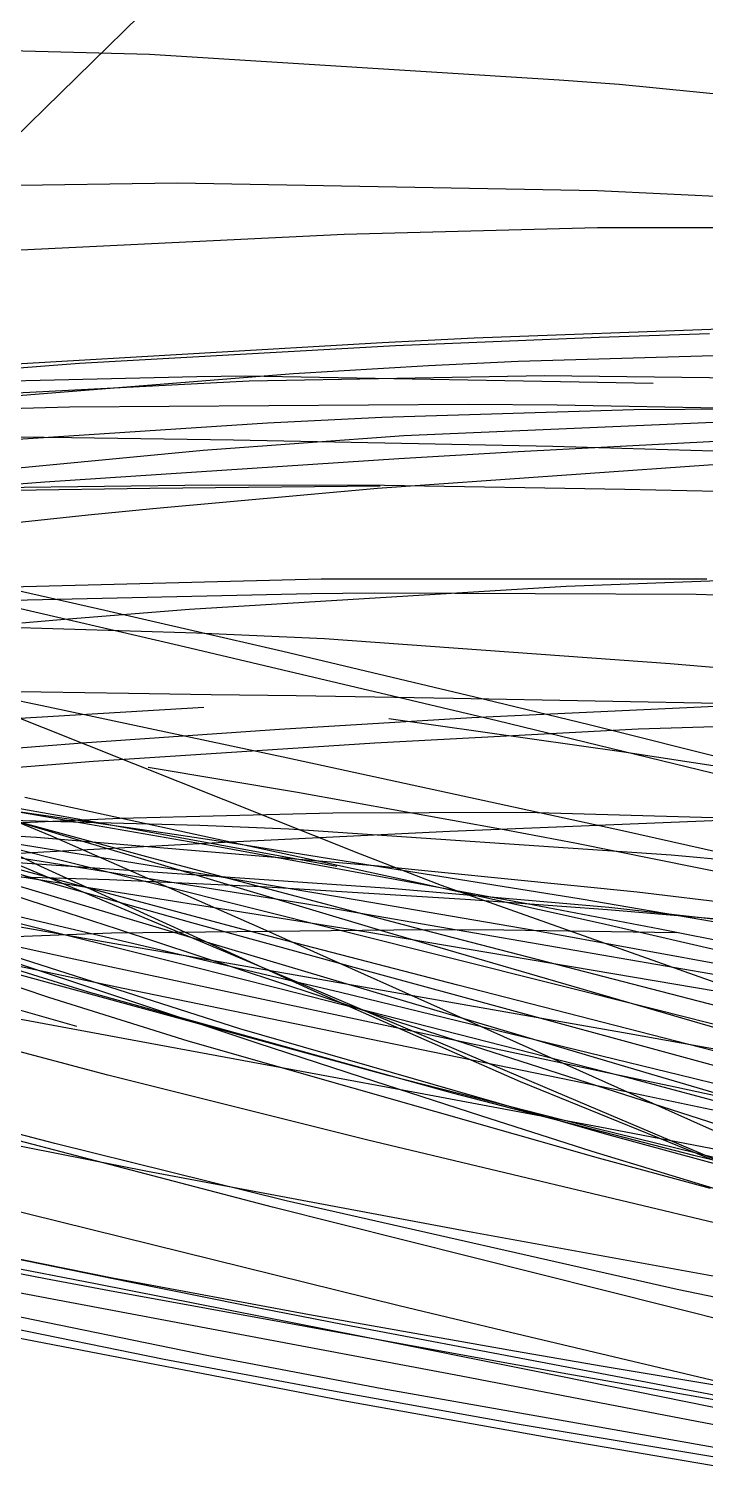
# Model space of a CAD drawing. Header units: metres. Extents: x -663 to 215, y -40 to 703.
# Drawn here: x -17.98 to 3.71, y 190.81 to 237.49 of the extents above; entities that cross this region are included whole.
import ezdxf

# ---------------------------------------------------------------- set-up
doc = ezdxf.new("R2010")
doc.units = ezdxf.units.M

msp = doc.modelspace()

# ---------------------------------------------------------------- linework, layer by layer
for p, q in [((-21.41, 231.092, -2445.365), (-13.918, 238.424, -2450.672)), ((-14.111, 236.674, -2223.345), (-24.113, 236.944, -2238.081)), ((-0.971, 235.858, -2205.68), (-14.111, 236.674, -2223.345)), ((0.957, 235.715, -2203.161), (-0.971, 235.858, -2205.68)), ((13.992, 234.432, -2186.857), (0.957, 235.715, -2203.161)), ((-13.22, 232.549, -2215.981), (-20.759, 232.427, -2226.999)), ((0.267, 232.296, -2197.683), (-13.22, 232.549, -2215.981)), ((10.353, 231.824, -2184.635), (0.267, 232.296, -2197.683)), ((0.265, 231.111, -2207.35), (-7.861, 230.895, -2218.675)), ((12.381, 231.125, -2191.365), (0.265, 231.111, -2207.35)), ((-7.861, 230.895, -2218.675), (-18.237, 230.395, -2234.001)), ((4.491, 227.864, -2205.43), (-3.695, 227.568, -2216.385)), ((-6.645, 227.423, -2220.502), (-18.395, 226.73, -2237.547)), ((-3.695, 227.568, -2216.385), (-6.645, 227.423, -2220.502)), ((0.32, 227.594, -2208.268), (-6.222, 227.323, -2217.123)), ((3.858, 227.712, -2203.596), (0.32, 227.594, -2208.268)), ((-6.222, 227.323, -2217.123), (-16.353, 226.752, -2231.546)), ((6.111, 227.059, -2197.942), (-2.278, 226.819, -2210.283)), ((-16.353, 226.752, -2231.546), (-20.804, 226.418, -2238.365)), ((-5.159, 226.677, -2214.727), (-9.493, 226.418, -2221.591)), ((-2.278, 226.819, -2210.283), (-5.159, 226.677, -2214.727)), ((-12.59, 226.325, -2220.393), (-23.049, 226.076, -2236.546)), ((-10.917, 226.193, -2237.29), (-20.28, 225.705, -2253.55)), ((-9.493, 226.418, -2221.591), (-19.65, 225.609, -2238.554)), ((-11.03, 226.344, -2218.062), (-12.59, 226.325, -2220.393)), ((2.047, 226.111, -2199.749), (-11.03, 226.344, -2218.062)), ((-1.437, 226.357, -2222.299), (-10.917, 226.193, -2237.29)), ((6.969, 226.261, -2209.837), (-1.437, 226.357, -2222.299)), ((-16.679, 225.356, -2228.021), (-20.464, 225.237, -2233.769)), ((-3.89, 225.436, -2210.054), (-16.679, 225.356, -2228.021)), ((1.427, 225.268, -2210.343), (-6.659, 225.024, -2221.509)), ((-1.035, 225.42, -2206.175), (-3.89, 225.436, -2210.054)), ((6.534, 225.273, -2196.218), (-1.035, 225.42, -2206.175)), ((11.136, 225.328, -2197.564), (1.427, 225.268, -2210.343)), ((-10.327, 224.84, -2226.82), (-19.069, 224.263, -2240.014)), ((-6.659, 225.024, -2221.509), (-10.327, 224.84, -2226.82)), ((4.832, 224.901, -2201.562), (-5.949, 224.427, -2217.396)), ((-16.616, 224.365, -2230.029), (-18.366, 224.386, -2232.489)), ((-11.414, 224.293, -2222.985), (-16.616, 224.365, -2230.029)), ((-5.949, 224.427, -2217.396), (-12.387, 223.965, -2227.493)), ((-1.17, 224.088, -2209.958), (-11.414, 224.293, -2222.985)), ((4.059, 224.245, -2211.164), (-2.282, 223.916, -2219.428)), ((-12.387, 223.965, -2227.493), (-22.685, 222.981, -2244.75)), ((-6.113, 223.69, -2224.599), (-17.475, 222.941, -2240.586)), ((6.423, 223.674, -2197.822), (-6.795, 222.745, -2214.973)), ((-2.282, 223.916, -2219.428), (-6.113, 223.69, -2224.599)), ((10.214, 223.755, -2196.299), (-1.17, 224.088, -2209.958)), ((-17.475, 222.941, -2240.586), (-24.257, 222.416, -2251.026)), ((-12.12, 222.844, -2219.286), (-23.607, 222.713, -2237.745)), ((-14.097, 222.741, -2229.815), (-18.472, 222.672, -2235.765)), ((-6.709, 222.819, -2220.234), (-14.097, 222.741, -2229.815)), ((-6.795, 222.745, -2214.973), (-14.003, 222.092, -2225.031)), ((-6.566, 222.832, -2210.923), (-12.12, 222.844, -2219.286)), ((1.137, 222.712, -2199.926), (-6.566, 222.832, -2210.923)), ((4.129, 222.643, -2195.768), (1.137, 222.712, -2199.926)), ((-16.084, 221.882, -2228.08), (-21.274, 221.332, -2235.895)), ((-14.003, 222.092, -2225.031), (-16.084, 221.882, -2228.08)), ((-15.543, 218.824, -2248.675), (-23.628, 220.648, -2263.429)), ((12.776, 220.099, -2189.763), (-0.738, 219.597, -2205.424)), ((-13.183, 217.7, -2238.905), (-22.276, 219.803, -2255.384)), ((-8.598, 219.824, -2214.249), (-19.189, 219.554, -2230.05)), ((-0.738, 219.597, -2205.424), (-12.831, 218.86, -2220.339)), ((3.774, 219.826, -2197.175), (-8.598, 219.824, -2214.249)), ((-8.911, 219.36, -2212.779), (-21.699, 219.075, -2231.739)), ((-6.906, 219.384, -2209.915), (-8.911, 219.36, -2212.779)), ((3.435, 219.336, -2195.875), (-6.906, 219.384, -2209.915)), ((18.688, 218.846, -2176.391), (3.435, 219.336, -2195.875)), ((-16.707, 218.547, -2225.449), (-18.205, 218.415, -2227.481)), ((-12.831, 218.86, -2220.339), (-16.707, 218.547, -2225.449)), ((-12.706, 218.173, -2243.582), (-15.543, 218.824, -2248.675)), ((-12.608, 218.098, -2211.903), (-20.646, 218.336, -2225.695)), ((-9.836, 217.506, -2238.482), (-12.706, 218.173, -2243.582)), ((-8.494, 217.909, -2205.172), (-12.608, 218.098, -2211.903)), ((-2.956, 215.275, -2220.965), (-13.183, 217.7, -2238.905)), ((2.598, 217.107, -2188.213), (-8.494, 217.909, -2205.172)), ((-17.35, 215.714, -2236.101), (-25.135, 217.352, -2249.624)), ((-3.674, 216.042, -2227.724), (-9.836, 217.506, -2238.482)), ((4.802, 216.923, -2184.935), (2.598, 217.107, -2188.213)), ((-7.346, 211, -2211.675), (-22.619, 217.092, -2230.158)), ((-17.281, 211.582, -2226.615), (-28.689, 216.33, -2241.842)), ((-14.784, 216.16, -2221.762), (-24.69, 216.314, -2235.195)), ((-12.364, 215.71, -2225.899), (-24.232, 215.001, -2242.387)), ((-9.677, 214.085, -2223.077), (-17.35, 215.714, -2236.101)), ((-12.133, 216.12, -2218.313), (-14.784, 216.16, -2221.762)), ((-9.403, 216.079, -2214.84), (-12.133, 216.12, -2218.313)), ((-4.361, 216.001, -2208.631), (-9.403, 216.079, -2214.84)), ((7.093, 215.783, -2195.301), (-4.361, 216.001, -2208.631)), ((9.664, 215.994, -2197.656), (-3.768, 215.378, -2213.087)), ((-0.008, 215.156, -2221.402), (-3.674, 216.042, -2227.724)), ((-3.768, 215.378, -2213.087), (-9.94, 214.999, -2220.594)), ((1.106, 214.269, -2206.223), (-6.433, 215.343, -2219.387)), ((5.087, 213.325, -2207.172), (-2.956, 215.275, -2220.965)), ((16.427, 215.498, -2187.442), (1.573, 215.007, -2204.436)), ((-9.94, 214.999, -2220.594), (-16.27, 214.558, -2228.624)), ((1.573, 215.007, -2204.436), (-6.885, 214.563, -2214.668)), ((11.756, 212.195, -2201.575), (-0.008, 215.156, -2221.402)), ((-16.27, 214.558, -2228.624), (-23.125, 214.021, -2237.789)), ((-6.885, 214.563, -2214.668), (-15.911, 213.969, -2226.186)), ((-16.461, 211.472, -2240.602), (-25.37, 214.13, -2254.025)), ((-15.911, 213.969, -2226.186), (-20.486, 213.611, -2232.399)), ((1.063, 211.752, -2205.253), (-9.677, 214.085, -2223.077)), ((4.395, 213.766, -2200.388), (1.106, 214.269, -2206.223)), ((-11.853, 211.227, -2216.745), (-24.209, 213.373, -2234.811)), ((-9.358, 212.974, -2225.106), (-14.157, 213.786, -2232.974)), ((-17.512, 209.365, -2229.171), (-29.113, 213.114, -2245.078)), ((-14.08, 210.88, -2219.6), (-22.89, 213.278, -2231.793)), ((-2.735, 211.776, -2213.88), (-9.358, 212.974, -2225.106)), ((-16.586, 212.156, -2236.315), (-20.252, 212.808, -2242.823)), ((-13.532, 211.661, -2243.95), (-19.08, 212.471, -2253.687)), ((-5.461, 210.065, -2224.11), (-18.113, 212.818, -2243.736)), ((-12.748, 208.798, -2231.76), (-24.294, 212.043, -2249.323)), ((-12.501, 211.915, -2216.016), (-23.422, 212.21, -2234.502)), ((-17.596, 210.606, -2223.854), (-20.86, 212.135, -2227.791)), ((-15.054, 212.148, -2248.948), (-18.656, 211.978, -2254.918)), ((-8.102, 210.606, -2221.671), (-16.586, 212.156, -2236.315)), ((-8.231, 212.318, -2238.068), (-15.054, 212.148, -2248.948)), ((-2.046, 212.334, -2228.533), (-8.231, 212.318, -2238.068)), ((5.711, 212.135, -2209.689), (-4.47, 211.73, -2222.248)), ((8.66, 212.032, -2212.655), (-2.046, 212.334, -2228.533)), ((-17.738, 211.531, -2217.586), (-23.578, 211.891, -2227.347)), ((-9.324, 206.865, -2212.695), (-21.314, 211.916, -2229.74)), ((-11.067, 209.318, -2214.196), (-19.804, 211.517, -2225.842)), ((-6.759, 210.615, -2200.605), (-17.738, 211.531, -2217.586)), ((-10.556, 208.633, -2216.998), (-17.281, 211.582, -2226.615)), ((-11.469, 211.352, -2240.386), (-13.532, 211.661, -2243.95)), ((-9.639, 211.796, -2211.344), (-12.501, 211.915, -2216.016)), ((-4.47, 211.73, -2222.248), (-11.304, 211.397, -2231.215)), ((2.629, 210.964, -2192.397), (-9.639, 211.796, -2211.344)), ((-0.462, 211.351, -2209.963), (-2.735, 211.776, -2213.88)), ((12.076, 209.273, -2187.295), (1.063, 211.752, -2205.253)), ((-17.899, 211.038, -2240.388), (-22.693, 210.757, -2247.496)), ((-9.13, 209.398, -2219.921), (-22.018, 211.48, -2238.529)), ((-12.007, 210.287, -2240.829), (-18.555, 211.355, -2252.342)), ((-11.304, 211.397, -2231.215), (-17.899, 211.038, -2240.388)), ((-14.586, 210.91, -2237.686), (-16.461, 211.472, -2240.602)), ((-2.001, 209.407, -2202.534), (-11.853, 211.227, -2216.745)), ((-0.265, 209.554, -2221.769), (-11.469, 211.352, -2240.386)), ((9.662, 209.298, -2191.932), (-0.462, 211.351, -2209.963)), ((-7.906, 206.87, -2214.998), (-20.555, 210.635, -2233.071)), ((-11.146, 208.593, -2214.184), (-19.981, 210.945, -2226.475)), ((-6.245, 209.884, -2196.012), (-18.807, 210.751, -2215.372)), ((-8.929, 206.64, -2212.772), (-17.596, 210.606, -2223.854)), ((-6.545, 208.508, -2224.513), (-14.586, 210.91, -2237.686)), ((-5.601, 208.637, -2207.73), (-14.08, 210.88, -2219.6)), ((-4.74, 209.993, -2208.397), (-7.346, 211, -2211.675)), ((1.538, 209.78, -2188.464), (-6.759, 210.615, -2200.605)), ((12.188, 210.086, -2178.258), (2.629, 210.964, -2192.397)), ((-17.338, 206.39, -2228.338), (-28.436, 210.118, -2247.102)), ((-15.395, 210.174, -2225.218), (-24.433, 210.448, -2240.783)), ((-7.205, 208.504, -2229.447), (-18.739, 210.348, -2249.198)), ((-10.517, 209.947, -2217.184), (-15.395, 210.174, -2225.218)), ((-7.385, 209.512, -2232.911), (-12.007, 210.287, -2240.829)), ((-3.815, 209.53, -2206.565), (-10.517, 209.947, -2217.184)), ((0.626, 209.281, -2185.918), (-6.245, 209.884, -2196.012)), ((0.383, 208.77, -2215.166), (-5.461, 210.065, -2224.11)), ((11.129, 204.358, -2186.703), (-4.74, 209.993, -2208.397)), ((14.315, 208.247, -2170.692), (1.538, 209.78, -2188.464)), ((-16.074, 206.566, -2227.927), (-24.737, 209.279, -2241.95)), ((-10.661, 204.932, -2223.617), (-23.597, 209.234, -2241.486)), ((-12.95, 207.433, -2226.74), (-21.543, 209.58, -2240.832)), ((-15.14, 208.587, -2225.798), (-17.512, 209.365, -2229.171)), ((2.12, 206.014, -2196.012), (-11.067, 209.318, -2214.196)), ((4.863, 206.982, -2199.823), (-9.13, 209.398, -2219.921)), ((-1.836, 208.555, -2223.627), (-7.385, 209.512, -2232.911)), ((0.586, 209.205, -2199.77), (-3.815, 209.53, -2206.565)), ((2.262, 208.589, -2196.412), (-2.001, 209.407, -2202.534)), ((9.198, 207.922, -2206.578), (-0.265, 209.554, -2221.769)), ((5.542, 208.786, -2192.282), (0.586, 209.205, -2199.77)), ((14.856, 207.698, -2166.033), (0.626, 209.281, -2185.918)), ((-16.448, 205.464, -2215.701), (-28.71, 208.987, -2233.863)), ((-11.211, 205.389, -2217.309), (-21.758, 208.774, -2234.228)), ((-15.038, 208.091, -2229.476), (-19.717, 208.906, -2236.078)), ((-7.987, 206.555, -2215.631), (-18.886, 209.125, -2233.219)), ((-7.117, 207.244, -2223.342), (-12.748, 208.798, -2231.76)), ((12.33, 206.018, -2197.072), (0.383, 208.77, -2215.166)), ((-14.955, 206.689, -2233.669), (-24.103, 208.609, -2247.295)), ((-16.689, 207.662, -2238.648), (-21.19, 208.642, -2245.457)), ((-15.327, 208.461, -2248.519), (-21.16, 208.244, -2258.514)), ((-5.265, 208.563, -2232.244), (-15.327, 208.461, -2248.519)), ((-6.08, 205.594, -2212.209), (-15.14, 208.587, -2225.798)), ((-4.214, 206.788, -2204.43), (-11.146, 208.593, -2214.184)), ((-5.486, 206.366, -2209.419), (-10.556, 208.633, -2216.998)), ((5.494, 206.347, -2208.798), (-7.205, 208.504, -2229.447)), ((6.631, 204.663, -2201.207), (-6.545, 208.508, -2224.513)), ((5.641, 205.722, -2191.66), (-5.601, 208.637, -2207.73)), ((-2.741, 208.557, -2228.258), (-5.265, 208.563, -2232.244)), ((2.791, 208.47, -2219.703), (-2.741, 208.557, -2228.258)), ((10.191, 206.365, -2204.227), (-1.836, 208.555, -2223.627)), ((7.383, 207.571, -2189.075), (2.262, 208.589, -2196.412)), ((-13.034, 207.743, -2226.657), (-15.038, 208.091, -2229.476)), ((-7.355, 205.668, -2224.723), (-16.689, 207.662, -2238.648)), ((1.276, 205.225, -2206.643), (-13.034, 207.743, -2226.657)), ((-9.883, 206.663, -2221.773), (-12.95, 207.433, -2226.74)), ((-15.444, 203.899, -2205.433), (-26.521, 206.834, -2221.57)), ((-6.418, 203.878, -2208.725), (-18.93, 207.296, -2228.345)), ((-7.538, 206.105, -2210.074), (-9.324, 206.865, -2212.695)), ((1.821, 203.977, -2200.25), (-7.906, 206.87, -2214.998)), ((2.15, 204.711, -2209.684), (-7.117, 207.244, -2223.342)), ((-12.874, 204.992, -2220.886), (-17.338, 206.39, -2228.338)), ((-4.388, 203.319, -2209.189), (-16.074, 206.566, -2227.927)), ((-11.845, 206.045, -2229.075), (-14.955, 206.689, -2233.669)), ((1.448, 203.758, -2203.769), (-9.883, 206.663, -2221.773)), ((-2.211, 203.69, -2203.697), (-8.929, 206.64, -2212.772)), ((3.349, 203.794, -2197.735), (-7.987, 206.555, -2215.631)), ((3.668, 202.261, -2194.926), (-5.486, 206.366, -2209.419)), ((7.514, 203.779, -2187.572), (-4.214, 206.788, -2204.43)), ((-14.673, 205.03, -2227.562), (-20.782, 206.151, -2237.758)), ((1.077, 203.388, -2210.203), (-11.845, 206.045, -2229.075)), ((-0.713, 203.2, -2199.675), (-7.538, 206.105, -2210.074)), ((11.303, 203.672, -2182.941), (2.12, 206.014, -2196.012)), ((0.932, 203.904, -2212.482), (-7.355, 205.668, -2224.723)), ((8.202, 200.99, -2189.024), (-6.08, 205.594, -2212.209)), ((-5.649, 203.355, -2213.04), (-14.673, 205.03, -2227.562)), ((0.301, 201.24, -2199.094), (-12.874, 204.992, -2220.886)), ((0.563, 201.992, -2198.591), (-11.211, 205.389, -2217.309)), ((4.881, 204.581, -2201.606), (1.276, 205.225, -2206.643)), ((-7.277, 203.823, -2218.742), (-10.661, 204.932, -2223.617)), ((8.338, 203.022, -2200.638), (2.15, 204.711, -2209.684)), ((-7.102, 201.81, -2193.372), (-15.444, 203.899, -2205.433)), ((-3.477, 202.594, -2213.124), (-7.277, 203.823, -2218.742)), ((0.206, 202.185, -2198.36), (-6.418, 203.878, -2208.725)), ((7.465, 199.745, -2189.764), (-2.211, 203.69, -2203.697)), ((2.807, 203.504, -2209.721), (0.932, 203.904, -2212.482)), ((15.36, 200.04, -2182.032), (1.448, 203.758, -2203.769)), ((4.957, 203.049, -2195.376), (1.821, 203.977, -2200.25)), ((5.217, 203.333, -2194.805), (3.349, 203.794, -2197.735)), ((0.342, 202.23, -2203.636), (-5.649, 203.355, -2213.04)), ((3.354, 201.321, -2196.777), (-4.388, 203.319, -2209.189)), ((4.009, 201.203, -2192.237), (-0.713, 203.2, -2199.675)), ((15.933, 200.269, -2188.646), (1.077, 203.388, -2210.203)), ((17.581, 200.268, -2188.055), (2.807, 203.504, -2209.721)), ((-14.178, 200.805, -2196.322), (-24.094, 202.767, -2211.425)), ((-10.165, 199.663, -2219.775), (-22.078, 202.778, -2232.409)), ((-17.146, 201.702, -2217.225), (-21.671, 202.888, -2222.448)), ((0.097, 201.454, -2207.716), (-3.477, 202.594, -2213.124)), ((6.781, 200.573, -2188.057), (0.206, 202.185, -2198.36)), ((12.299, 199.932, -2185.397), (0.342, 202.23, -2203.636)), ((6.79, 200.871, -2189.837), (3.668, 202.261, -2194.926)), ((-9.724, 199.866, -2208.362), (-17.146, 201.702, -2217.225)), ((4.992, 198.925, -2175.878), (-7.102, 201.81, -2193.372)), ((7.466, 200.119, -2187.634), (0.563, 201.992, -2198.591)), ((11.651, 197.929, -2189.226), (0.097, 201.454, -2207.716)), ((3.89, 200.262, -2193.169), (0.301, 201.24, -2199.094)), ((17.123, 197.984, -2174.526), (3.354, 201.321, -2196.777)), ((-3.74, 198.849, -2180.712), (-14.178, 200.805, -2196.322)), ((-6.095, 196.494, -2212.118), (-21.599, 200.333, -2228.839)), ((2.822, 197.023, -2192.486), (-9.724, 199.866, -2208.362)), ((7.037, 195.334, -2199.451), (-10.165, 199.663, -2219.775)), ((-15.791, 197.184, -2203.643), (-26.125, 199.205, -2220.125)), ((-15.294, 197.386, -2234.655), (-24.827, 199.293, -2248.903)), ((-14.757, 197.249, -2225.491), (-21.573, 198.643, -2236.274)), ((4.792, 197.293, -2168.064), (-3.74, 198.849, -2180.712)), ((-17.237, 196.71, -2203.781), (-24.71, 198.1, -2215.872)), ((-17.447, 197.364, -2226.663), (-19.966, 197.85, -2230.666)), ((-15.397, 196.974, -2223.428), (-17.447, 197.364, -2226.663)), ((-7.308, 195.505, -2190.461), (-15.791, 197.184, -2203.643)), ((-8.975, 196.207, -2225.376), (-15.294, 197.386, -2234.655)), ((-11.095, 196.518, -2219.779), (-14.757, 197.249, -2225.491)), ((-13.64, 194.775, -2225.943), (-23.7, 196.808, -2241.304)), ((-12.214, 194.89, -2225.89), (-22.5, 196.992, -2241.972)), ((-4.114, 194.231, -2183.252), (-17.237, 196.71, -2203.781)), ((-2.829, 194.688, -2204.081), (-15.397, 196.974, -2223.428)), ((14.282, 194.608, -2177.106), (2.822, 197.023, -2192.486)), ((-7.866, 195.885, -2214.787), (-11.095, 196.518, -2219.779)), ((-2.402, 195.042, -2215.831), (-8.975, 196.207, -2225.376)), ((-2.528, 195.632, -2208.09), (-6.095, 196.494, -2212.118)), ((-7.893, 193.442, -2219.258), (-20.66, 195.903, -2239.36)), ((4.788, 193.478, -2195.594), (-7.866, 195.885, -2214.787)), ((5.601, 193.713, -2198.448), (-2.528, 195.632, -2208.09)), ((-1.76, 194.398, -2181.96), (-7.308, 195.505, -2190.461)), ((-8.321, 193.772, -2217.968), (-13.64, 194.775, -2225.943)), ((-6.645, 193.827, -2217.362), (-12.214, 194.89, -2225.89)), ((0.447, 194.55, -2211.713), (-2.402, 195.042, -2215.831)), ((0.606, 193.329, -2175.98), (-4.114, 194.231, -2183.252)), ((-0.688, 194.304, -2200.815), (-2.829, 194.688, -2204.081)), ((9.209, 192.173, -2165.404), (-1.76, 194.398, -2181.96)), ((12.584, 191.955, -2180.832), (-0.688, 194.304, -2200.815)), ((4.282, 193.903, -2206.192), (0.447, 194.55, -2211.713)), ((-2.379, 192.709, -2209.167), (-8.321, 193.772, -2217.968)), ((6.457, 191.512, -2197.733), (-6.645, 193.827, -2217.362)), ((-1.215, 192.244, -2208.976), (-7.893, 193.442, -2219.258)), ((5.325, 192.42, -2168.769), (0.606, 193.329, -2175.98)), ((8.973, 190.806, -2192.582), (-2.379, 192.709, -2209.167)), ((6.288, 190.956, -2197.588), (-1.215, 192.244, -2208.976))]:
    msp.add_line(p, q)

doc.saveas('drawing.dxf')
